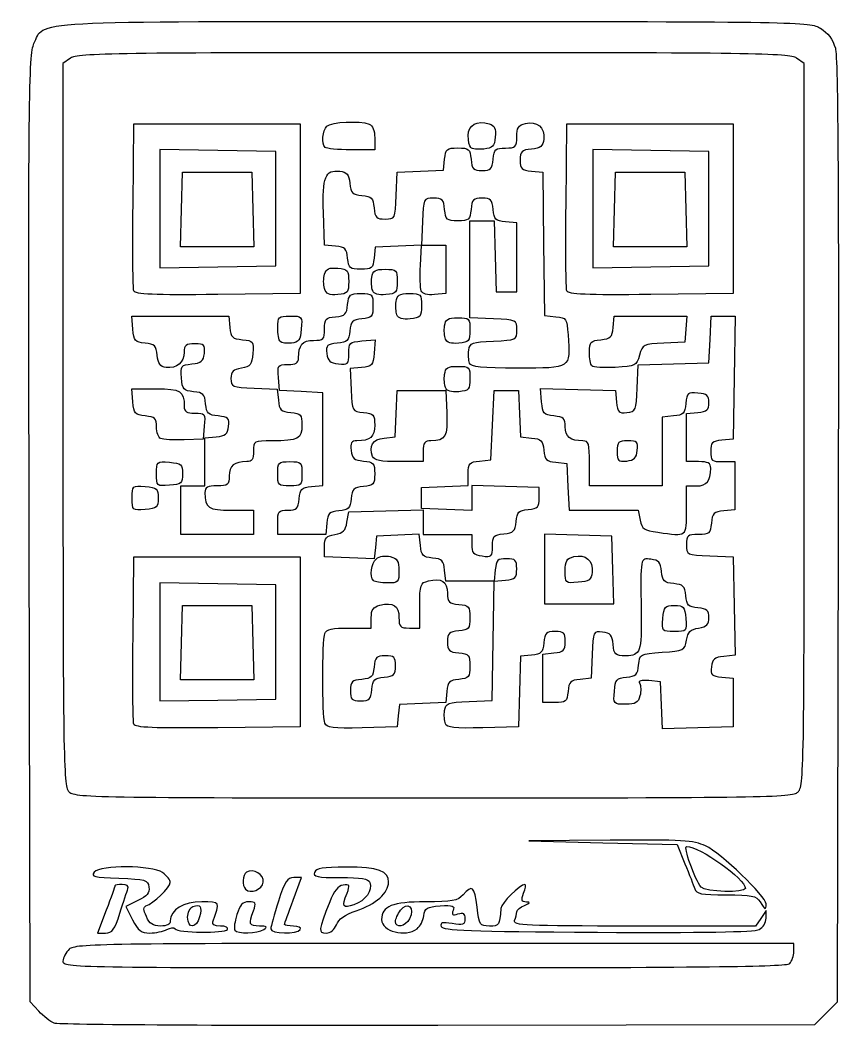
# Model space of a CAD drawing. Extents: x 15 to 1686, y 39 to 1121.
# Drawn here: x 564.5 to 741.8, y 903.2 to 1120.8 of the extents above; entities that cross this region are included whole.
import ezdxf

# ---------------------------------------------------------------- set-up
doc = ezdxf.new("R2010")
doc.units = 0
doc.layers.get('0').update_dxf_attribs({"linetype": 'CONTINUOUS'})

msp = doc.modelspace()

# ---------------------------------------------------------------- linework, layer by layer
at = {"color": 7}
for points in [[(575.416883, 1112.582472), (573.75, 1111.414944), (573.75, 1033.32903)], [(734.25, 1033.19871), (734.25, 1111.414944), (732.583117, 1112.582472)], [(588.923257, 1080.765517), (589.125, 1098.375), (607.125, 1098.375), (625.125, 1098.375), (625.125, 1080), (625.125, 1061.625), (607.294185, 1061.423883)], [(682.673257, 1080.765517), (682.875, 1098.375), (700.875, 1098.375), (718.875, 1098.375), (718.875, 1080), (718.875, 1061.625), (701.044185, 1061.423883)], [(641.25, 1095.294758), (641.25, 1092.75), (636.125002, 1092.75)], [(645.903232, 1082.8125), (646.125, 1087.875), (651.142462, 1088.095741), (656.159917, 1088.316482), (656.392462, 1090.720741)], [(675.1875, 1088.110019), (677.625, 1087.875), (677.827575, 1072.358894), (678.03015, 1056.84279), (680.452575, 1056.608895)], [(632.76828, 1071.893279), (630.375, 1072.125), (630.158355, 1079.138036)], [(666.9375, 1056.153233), (661.875, 1056.375), (661.875, 1066.875), (661.875, 1077.375), (664.5, 1077.375), (667.125, 1077.375), (667.338735, 1069.6875), (667.552478, 1062), (669.776235, 1062), (672, 1062), (672, 1069.452481), (672, 1076.904962), (669.5625, 1077.139981)], [(651.596768, 1077.1875), (651.375, 1072.125), (646.357538, 1071.904259), (641.340083, 1071.683518), (641.107538, 1069.279259)], [(651.146985, 1067.708981), (651.375, 1072.125), (654, 1072.125), (656.625, 1072.125), (656.625, 1066.875), (656.625, 1061.625), (654.18234, 1061.389597)], [(588.892223, 1053.9375), (588.659453, 1056.75), (599.15721, 1056.75), (609.65496, 1056.75), (609.88998, 1054.3125)], [(692.86002, 1054.3125), (693.09504, 1056.75), (700.96779, 1056.75), (708.840547, 1056.75), (708.607777, 1053.9375), (708.375, 1051.125), (703.833593, 1050.905505)], [(698.096175, 1041.161632), (698.317357, 1046.198273), (705.971175, 1046.411632), (713.625, 1046.625), (713.846768, 1051.6875), (714.068535, 1056.75), (716.67657, 1056.75), (719.284613, 1056.75), (719.079803, 1043.4375), (718.875, 1030.125), (716.4375, 1029.88998)], [(638.485642, 1051.360643), (641.346285, 1051.596285), (641.110642, 1048.735643)], [(638.403015, 1045.637408), (635.931022, 1045.399815), (636.153015, 1040.762408)], [(627.5625, 1019.86002), (630, 1020.09504), (630, 1030.13673), (630, 1040.178427), (625.3125, 1040.40171), (620.625, 1040.625), (620.392223, 1043.4375)], [(588.892223, 1038.1875), (588.659453, 1041), (593.874487, 1041)], [(615.142462, 1041.15426), (620.159917, 1040.93352), (620.392462, 1038.52926)], [(643.285403, 1030.357538), (645.68352, 1030.590082), (645.90426, 1035.607538), (646.125, 1040.625), (651.375, 1040.625), (656.625, 1040.625), (656.85138, 1035.818295)], [(663.9375, 1025.38998), (666.375, 1025.625), (666.75, 1033.125), (667.125, 1040.625), (669.75, 1040.625), (672.375, 1040.625), (672.59574, 1035.607538), (672.81648, 1030.590082), (675.22074, 1030.357538)], [(677.390685, 1038.213345), (677.15637, 1041.051698), (685.265685, 1040.838345), (693.375, 1040.625), (693.613365, 1038.14259)], [(705.9375, 1035.13998), (703.5, 1034.90496), (703.5, 1027.45248), (703.5, 1020), (695.625, 1020), (687.75, 1020), (687.75, 1024.875)], [(711.375, 1025.25), (708.75, 1025.25), (708.75, 1030.45248), (708.75, 1035.65496), (711.1875, 1035.88998)], [(604.357778, 1032.9375), (604.125, 1030.125), (600, 1029.979987)], [(599.25, 1014.75), (599.25, 1020), (601.875, 1020), (604.5, 1020), (604.5, 1025.20248), (604.5, 1030.40496), (606.9375, 1030.63998)], [(651.75, 1027.5), (651.75, 1025.25), (646.476465, 1025.25)], [(716.625, 1025.25), (719.25, 1025.25), (719.25, 1020.04752), (719.25, 1014.84504), (716.8125, 1014.61002)], [(680.48172, 1025.10672), (682.875, 1024.875), (683.096768, 1019.8125), (683.318535, 1014.75), (690.803018, 1014.75), (698.2875, 1014.75), (698.719178, 1012.591605)], [(676.875, 1017.375), (676.875, 1019.625), (669.5625, 1019.839658), (662.25, 1020.054315), (662.25, 1017.3693), (662.25, 1014.684285), (656.8125, 1014.904643), (651.375, 1015.125), (651.375, 1017.375), (651.375, 1019.625), (656.4375, 1019.846767), (661.5, 1020.068535), (661.5, 1022.611747)], [(708.75, 1014.75), (708.75, 1020), (710.919758, 1020)], [(610.205242, 1014.75), (615, 1014.75), (615, 1012.125), (615, 1009.5), (607.125, 1009.5), (599.25, 1009.5), (599.25, 1014.75)], [(635.249715, 1012.131278), (635.636993, 1014.375), (643.693492, 1014.587873), (651.75, 1014.800745), (651.75, 1012.150373), (651.75, 1009.5), (657, 1009.5), (662.25, 1009.5), (662.25, 1007.335125)], [(630.88998, 1011.9375), (630.65496, 1009.5), (625.45248, 1009.5), (620.25, 1009.5), (620.25, 1012.125)], [(568.5, 906.353318), (566.625, 908.370675), (566.429565, 1010.742773)], [(741.59661, 1010.07684), (741.375, 908.27868), (738.923198, 905.82684), (736.471395, 903.375), (654.923198, 903.229852)], [(651.137407, 1007.096985), (650.899815, 1009.568977), (646.262407, 1009.346985), (641.625, 1009.125), (641.387603, 1006.655647), (641.150213, 1004.186303), (635.762603, 1004.405647), (630.375, 1004.625), (630.375, 1006.867635)], [(588.923257, 987.015517), (589.125, 1004.625), (607.125, 1004.625), (625.125, 1004.625), (625.125, 986.25), (625.125, 967.875), (607.294185, 967.67388)], [(713.8125, 1004.846767), (718.875, 1004.625), (719.082795, 993.986535), (719.29059, 983.348062), (716.832795, 983.111535)], [(667.36002, 1001.8125), (667.125, 999.375), (661.875, 999.375), (656.625, 999.375), (656.39328, 1001.76828)], [(661.669935, 973.34637), (666.71487, 973.567732), (666.919935, 986.47137), (667.125, 999.375), (669.5625, 999.61002)], [(648.750015, 989.25), (651.000015, 989.25), (651.000015, 994.110713)], [(635.705258, 989.25), (640.500015, 989.25), (640.500015, 991.485713)], [(680.25, 973.125), (677.625, 973.125), (677.625, 978.375), (677.625, 983.625), (680.0625, 983.86002)], [(675.213233, 983.3919), (672.801465, 983.1588), (672.588233, 975.5169), (672.375, 967.875), (664.67409, 967.661115)], [(688.347848, 983.48391), (688.125, 978.375), (685.73172, 978.14328)], [(716.39259, 978.613365), (718.875, 978.375), (718.875, 973.125), (718.875, 967.875), (711.22236, 967.661648), (703.569712, 967.448295), (703.34736, 972.536648), (703.125, 977.625), (700.61031, 977.865773)], [(656.856735, 975.51828), (656.625, 973.125), (651.607538, 972.90426), (646.590083, 972.68352), (646.357538, 970.27926), (646.125, 967.875), (638.527433, 967.662255)], [(692.25, 943.318598), (674.625, 943.170143), (690.671378, 942.772568), (706.717762, 942.375), (708.413572, 938.25)], [(623.591392, 930.357877), (625.432777, 935.25), (623.739015, 935.25)], [(589.970333, 930.269445), (587.339475, 929.014882), (588.809985, 926.132452)], [(583.131443, 928.214295), (581.262893, 923.25), (582.994478, 923.25)], [(726, 926.443268), (726, 928.083758), (724.832475, 926.416882), (723.664942, 924.75), (697.377232, 924.75)], [(732, 919.275), (732, 921), (654.246555, 921)]]:
    msp.add_lwpolyline(points, dxfattribs=at)
for points in [[(619.875, 1080), (619.875, 1092.375), (607.3125, 1092.580634), (594.75, 1092.786269), (594.75, 1080), (594.75, 1067.213731), (607.3125, 1067.419366), (619.875, 1067.625)], [(630.500002, 1093.25)], [(662.035545, 1093.214455)], [(713.625, 1080), (713.625, 1092.375), (701.0625, 1092.580634), (688.5, 1092.786269), (688.5, 1080), (688.5, 1067.213731), (701.0625, 1067.419366), (713.625, 1067.625)], [(599.412127, 1079.8125), (599.625, 1087.875), (607.125, 1087.875), (614.625, 1087.875), (614.837873, 1079.8125), (615.050745, 1071.75), (607.125, 1071.75), (599.199255, 1071.75)], [(693.162127, 1079.8125), (693.375, 1087.875), (700.875, 1087.875), (708.375, 1087.875), (708.587873, 1079.8125), (708.800745, 1071.75), (700.875, 1071.75), (692.949255, 1071.75)], [(589.092443, 1062.1894)], [(630.388568, 1062.707262)], [(640.81053, 1062.272552)], [(651.329325, 1062.223575)], [(682.842443, 1062.1894)], [(646.06053, 1057.02255)], [(656.56053, 1051.77255)], [(620.784435, 1051.21557)], [(661.792147, 1046.570453)], [(688.28172, 1045.968278)], [(656.56053, 1041.27255)], [(594.9375, 1030.229992)], [(698.112315, 1027.6875)], [(640.78803, 1026.331193)], [(594, 1022.625)], [(620.25, 1022.625)], [(588.75, 1017.375)], [(692.839657, 1001.8125), (692.625, 1009.125), (685.3125, 1009.339658), (678, 1009.554315), (678, 1002.027158), (678, 994.5), (685.527157, 994.5), (693.054315, 994.5)], [(682.5, 1001.565435)], [(619.875, 986.25), (619.875, 998.625), (607.3125, 998.830635), (594.75, 999.03627), (594.75, 986.25), (594.75, 973.46373), (607.3125, 973.669365), (619.875, 973.875)], [(641.000002, 999.500002)], [(599.412127, 986.0625), (599.625, 994.125), (607.125, 994.125), (614.625, 994.125), (614.837873, 986.0625), (615.050745, 978), (607.125, 978), (599.199255, 978)], [(703.642223, 991.3125)], [(640.63998, 975.9375)], [(630.464933, 968.661097)], [(656.552273, 968.544067)], [(589.092443, 968.439398)], [(732.878445, 953.741242)], [(617.106225, 934.248083)], [(711.904058, 933.189375)], [(726, 929.527777)], [(586.084515, 927.5625)], [(600.75, 926.64855)], [(632.966445, 925.03674)], [(645.75, 925.731652)], [(596.253788, 924.002055)], [(617.25, 924)], [(625.125, 924)], [(650.428598, 924.1875)], [(731.1, 916.65)], [(571.875, 903.710333)]]:
    msp.add_lwpolyline(points, close=True, dxfattribs=at)
for points in [[(567.468202, 1115.715472), (569.880285, 1120.798567), (564.473213, 1120.500292), (654.150255, 1120.497196)], [(654.150255, 1120.497196), (733.335885, 1120.494496), (735.435165, 1120.457709), (737.771647, 1119.033064)], [(737.771647, 1119.033064), (739.361603, 1118.063609), (740.445975, 1116.612994), (740.993258, 1114.723367)], [(566.429565, 1010.742773), (566.25066, 1104.459015), (566.338477, 1113.334755), (567.468202, 1115.715472)], [(740.993258, 1114.723367), (741.58011, 1112.697128), (741.754253, 1082.49286), (741.59661, 1010.07684)], [(654, 1113.75), (585.59865, 1113.75), (576.899228, 1113.620751), (575.416883, 1112.582472)], [(732.583117, 1112.582472), (731.100772, 1113.620751), (722.40135, 1113.75), (654, 1113.75)], [(661.5, 1095.824459), (661.5, 1098.125679), (663.415343, 1099.195338), (666.042735, 1098.361435)], [(630.500002, 1093.25), (629.68509, 1094.06491), (629.929868, 1096.879869), (630.9, 1097.85)], [(630.9, 1097.85), (631.837207, 1098.787208), (638.000783, 1099.086357), (640.063658, 1098.294758)], [(640.063658, 1098.294758), (640.822905, 1098.003409), (641.25, 1096.923377), (641.25, 1095.294758)], [(666.042735, 1098.361435), (667.246342, 1097.979427), (667.53486, 1097.350054), (667.355235, 1095.498394)], [(672, 1095.540962), (672, 1097.51131), (672.356797, 1098.060974), (673.884742, 1098.444461)], [(673.884742, 1098.444461), (676.347645, 1099.06261), (678.137827, 1097.536692), (677.85042, 1095.064197)], [(662.035545, 1093.214458), (661.740998, 1093.509004), (661.5, 1094.683507), (661.5, 1095.824459)], [(667.355235, 1095.498394), (667.158015, 1093.465335), (666.798495, 1093.093016), (664.848045, 1092.901955)], [(669.5625, 1093.117751), (671.812545, 1093.111075), (672, 1093.297416), (672, 1095.540962)], [(677.85042, 1095.064197), (677.666505, 1093.482081), (677.176162, 1093.081724), (675.1875, 1092.889981)], [(636.125002, 1092.75), (633.306247, 1092.75), (630.774997, 1092.975), (630.500002, 1093.25)], [(656.392462, 1090.720741), (656.605575, 1092.924172), (656.844263, 1093.125), (659.25, 1093.125)], [(659.25, 1093.125), (661.663327, 1093.125), (661.893952, 1092.928449), (662.11002, 1090.6875)], [(664.848045, 1092.901955), (663.595717, 1092.77928), (662.330092, 1092.919903), (662.035545, 1093.214455)], [(666.88998, 1090.6875), (667.102447, 1092.891078), (667.358925, 1093.124304), (669.5625, 1093.117751)], [(675.1875, 1092.889981), (673.057583, 1092.684619), (672.75, 1092.38303), (672.75, 1090.5)], [(662.11002, 1090.6875), (662.315378, 1088.557585), (662.616967, 1088.25), (664.5, 1088.25)], [(664.5, 1088.25), (666.383033, 1088.25), (666.684622, 1088.557585), (666.88998, 1090.6875)], [(672.75, 1090.5), (672.75, 1088.61697), (673.057583, 1088.315381), (675.1875, 1088.110019)], [(630.158355, 1079.138036), (629.918783, 1086.893227), (630.537937, 1088.466337), (633.6858, 1088.100418)], [(633.6858, 1088.100418), (635.259367, 1087.917502), (635.668688, 1087.423754), (635.85672, 1085.481721)], [(635.85672, 1085.481721), (636.058477, 1083.397882), (636.397882, 1083.058481), (638.48172, 1082.856721)], [(638.48172, 1082.856721), (640.575848, 1082.653964), (640.904378, 1082.320322), (641.11002, 1080.1875)], [(643.513252, 1077.75), (645.668152, 1077.75), (645.68283, 1077.78108), (645.903232, 1082.8125)], [(653.986748, 1082.25), (651.831848, 1082.25), (651.81717, 1082.21892), (651.596768, 1077.1875)], [(656.38998, 1079.8125), (656.184255, 1081.946205), (655.884728, 1082.25), (653.986748, 1082.25)], [(664.5, 1082.25), (662.616967, 1082.25), (662.315378, 1081.942415), (662.11002, 1079.8125)], [(666.88998, 1079.8125), (666.684622, 1081.942415), (666.383033, 1082.25), (664.5, 1082.25)], [(589.092443, 1062.1894), (588.888428, 1062.721049), (588.812295, 1071.080301), (588.923257, 1080.765517)], [(641.11002, 1080.1875), (641.315745, 1078.053795), (641.615272, 1077.75), (643.513252, 1077.75)], [(659.25, 1077.375), (656.836673, 1077.375), (656.606048, 1077.571551), (656.38998, 1079.8125)], [(662.11002, 1079.8125), (661.893952, 1077.571551), (661.663327, 1077.375), (659.25, 1077.375)], [(669.5625, 1077.139981), (667.41921, 1077.346634), (667.096635, 1077.669206), (666.88998, 1079.8125)], [(682.842443, 1062.1894), (682.638428, 1062.721049), (682.562295, 1071.080301), (682.673257, 1080.765517)], [(635.39328, 1069.268279), (635.191523, 1071.352118), (634.852118, 1071.691519), (632.76828, 1071.893279)], [(638.25, 1066.875), (635.84682, 1066.875), (635.605417, 1067.077241), (635.39328, 1069.268279)], [(641.107538, 1069.279259), (640.894425, 1067.075828), (640.655737, 1066.875), (638.25, 1066.875)], [(630.388568, 1065.792738), (630.770572, 1066.99634), (631.399942, 1067.284863), (633.251602, 1067.105238)], [(633.251602, 1067.105238), (635.420205, 1066.894867), (635.625, 1066.648491), (635.625, 1064.25)], [(640.62819, 1065.132955), (640.83276, 1066.576852), (641.324265, 1066.875), (643.5, 1066.875)], [(643.5, 1066.875), (645.999998, 1066.875), (646.125, 1066.75), (646.125, 1064.25)], [(651.329325, 1062.223577), (651.103628, 1062.811738), (651.021578, 1065.280169), (651.146985, 1067.708981)], [(630.388568, 1062.707262), (630.119258, 1063.555768), (630.119258, 1064.944232), (630.388568, 1065.792738)], [(640.81053, 1062.272552), (640.574498, 1062.88765), (640.49244, 1064.174831), (640.62819, 1065.132955)], [(607.294185, 1061.423883), (593.288475, 1061.26591), (589.383803, 1061.430108), (589.092443, 1062.1894)], [(633.251602, 1061.394762), (631.399942, 1061.215137), (630.770572, 1061.50366), (630.388568, 1062.707262)], [(635.625, 1064.25), (635.625, 1061.851509), (635.420205, 1061.605133), (633.251602, 1061.394762)], [(643.68234, 1061.389597), (642.044295, 1061.231734), (641.098327, 1061.52258), (640.81053, 1062.272552)], [(646.125, 1064.25), (646.125, 1061.835511), (645.929115, 1061.606122), (643.68234, 1061.389597)], [(654.18234, 1061.389597), (652.587877, 1061.235935), (651.597195, 1061.525527), (651.329325, 1062.223575)], [(701.044185, 1061.423883), (687.038475, 1061.26591), (683.133803, 1061.430108), (682.842443, 1062.1894)], [(635.39328, 1059.231721), (635.605417, 1061.422759), (635.84682, 1061.625), (638.25, 1061.625)], [(638.25, 1061.625), (640.749998, 1061.625), (640.875, 1061.5), (640.875, 1059)], [(645.87819, 1059.882955), (646.08276, 1061.326852), (646.574265, 1061.625), (648.75, 1061.625)], [(648.75, 1061.625), (651.249998, 1061.625), (651.375, 1061.5), (651.375, 1059)], [(632.76828, 1056.60672), (634.852118, 1056.808477), (635.191523, 1057.147882), (635.39328, 1059.231721)], [(640.875, 1059), (640.875, 1056.59682), (640.672763, 1056.355417), (638.48172, 1056.14328)], [(646.06053, 1057.02255), (645.824498, 1057.637647), (645.74244, 1058.924827), (645.87819, 1059.882955)], [(651.375, 1059), (651.375, 1056.58551), (651.179115, 1056.356123), (648.93234, 1056.139598)], [(620.25, 1054.250002), (620.25, 1056.615217), (620.393963, 1056.75), (622.920277, 1056.75)], [(622.920277, 1056.75), (625.547303, 1056.75), (625.586775, 1056.704475), (625.357777, 1053.9375)], [(630.382253, 1053.9375), (630.375503, 1056.13167), (630.613913, 1056.39813), (632.76828, 1056.60672)], [(638.48172, 1056.14328), (636.397882, 1055.941523), (636.058477, 1055.602118), (635.85672, 1053.51828)], [(648.93234, 1056.139598), (647.294295, 1055.981738), (646.348327, 1056.27258), (646.06053, 1057.02255)], [(656.37819, 1054.632953), (656.58276, 1056.076853), (657.074265, 1056.375), (659.25, 1056.375)], [(659.25, 1056.375), (661.749998, 1056.375), (661.875, 1056.249998), (661.875, 1053.75)], [(672, 1053.75), (672, 1055.921265), (671.9763, 1055.9325), (666.9375, 1056.153233)], [(680.452575, 1056.608895), (682.786417, 1056.38355), (682.883565, 1056.239685), (683.109217, 1052.674702)], [(591.51828, 1050.89328), (589.34343, 1051.10385), (589.103752, 1051.381695), (588.892223, 1053.9375)], [(609.88998, 1054.3125), (610.097565, 1052.15955), (610.414485, 1051.847197), (612.604755, 1051.63683)], [(620.784435, 1051.21557), (620.490495, 1051.509503), (620.25, 1052.874998), (620.25, 1054.250002)], [(625.357777, 1053.9375), (625.160932, 1051.559145), (624.83124, 1051.09074), (623.221935, 1050.903067)], [(628.024995, 1051.5), (630.19413, 1051.5), (630.388897, 1051.701405), (630.382253, 1053.9375)], [(635.85672, 1053.51828), (635.65299, 1051.41408), (635.325157, 1051.096207), (633.14259, 1050.886635)], [(656.56053, 1051.77255), (656.324498, 1052.387647), (656.24244, 1053.674827), (656.37819, 1054.632953)], [(661.875, 1053.75), (661.875, 1051.33551), (661.679115, 1051.106123), (659.43234, 1050.889598)], [(666.9375, 1051.346767), (671.976323, 1051.5675), (672, 1051.578735), (672, 1053.75)], [(690.1875, 1051.63998), (692.33079, 1051.846635), (692.653365, 1052.16921), (692.86002, 1054.3125)], [(612.604755, 1051.63683), (614.96763, 1051.409887), (615.07368, 1051.268648), (614.854755, 1048.640197)], [(624.75, 1047.688658), (624.75, 1050.49407), (625.614367, 1051.5), (628.024995, 1051.5)], [(635.634293, 1048.65327), (635.625518, 1050.977625), (635.795565, 1051.139048), (638.485642, 1051.360643)], [(659.43234, 1050.889598), (657.794295, 1050.731738), (656.848327, 1051.02258), (656.56053, 1051.77255)], [(661.62819, 1049.382953), (661.854863, 1050.98286), (662.288063, 1051.143098), (666.9375, 1051.346767)], [(683.109217, 1052.674702), (683.57727, 1045.280287), (683.90715, 1045.5), (672.33717, 1045.5)], [(687.75, 1048.952483), (687.75, 1051.171177), (687.982358, 1051.427363), (690.1875, 1051.63998)], [(594.14328, 1048.26828), (593.941523, 1050.352118), (593.602117, 1050.691523), (591.51828, 1050.89328)], [(602.299815, 1050.75), (600.378263, 1050.75), (600, 1050.456713), (600, 1048.96683)], [(604.362315, 1048.6875), (604.575547, 1050.54069), (604.366065, 1050.75), (602.299815, 1050.75)], [(623.221935, 1050.903067), (622.175242, 1050.781005), (621.078368, 1050.921668), (620.784435, 1051.21557)], [(633.14259, 1050.886635), (630.93894, 1050.67503), (630.68628, 1050.422378), (630.89259, 1048.636635)], [(661.792148, 1046.570453), (661.566225, 1047.159202), (661.49244, 1048.424827), (661.62819, 1049.382953)], [(703.833593, 1050.905505), (699.4389, 1050.693098), (699.269295, 1050.608295), (698.583593, 1048.280505)], [(596.10378, 1045.62993), (594.772897, 1045.818593), (594.321667, 1046.425837), (594.14328, 1048.26828)], [(600, 1048.96683), (600, 1046.724758), (598.349888, 1045.311518), (596.10378, 1045.62993)], [(601.645245, 1046.38683), (603.721567, 1046.586255), (604.16361, 1046.96055), (604.362315, 1048.6875)], [(614.854755, 1048.640197), (614.654018, 1046.230125), (614.340832, 1045.833022), (612.375, 1045.496003)], [(622.454723, 1046.25), (624.21738, 1046.25), (624.75, 1046.58384), (624.75, 1047.688658)], [(630.89259, 1048.636635), (631.08027, 1047.012142), (631.559805, 1046.582325), (633.384293, 1046.40327)], [(633.384293, 1046.40327), (635.486063, 1046.197005), (635.642947, 1046.35392), (635.634293, 1048.65327)], [(641.110642, 1048.735643), (640.89396, 1046.105153), (640.676115, 1045.855883), (638.403015, 1045.637408)], [(688.28172, 1045.968278), (687.989272, 1046.260725), (687.75, 1047.603615), (687.75, 1048.952483)], [(698.583593, 1048.280505), (697.898145, 1045.953563), (697.727017, 1045.867837), (693.34422, 1045.655782)], [(599.395245, 1043.38683), (599.176275, 1046.01909), (599.28183, 1046.159835), (601.645245, 1046.38683)], [(612.375, 1045.496003), (610.580633, 1045.188382), (610.125, 1044.732068), (610.125, 1043.242635)], [(620.392223, 1043.4375), (620.16975, 1046.125538), (620.261025, 1046.25), (622.454723, 1046.25)], [(656.37819, 1044.132953), (656.58276, 1045.576853), (657.074265, 1045.875), (659.25, 1045.875)], [(659.25, 1045.875), (661.749998, 1045.875), (661.875, 1045.749998), (661.875, 1043.25)], [(672.33717, 1045.5), (664.250325, 1045.5), (662.119935, 1045.716263), (661.792147, 1046.570453)], [(693.34422, 1045.655782), (690.852292, 1045.535212), (688.574168, 1045.675808), (688.28172, 1045.968278)], [(602.01828, 1040.39328), (599.852318, 1040.602987), (599.603175, 1040.887328), (599.395245, 1043.38683)], [(610.125, 1043.242635), (610.125, 1041.460568), (610.354875, 1041.36489), (615.142462, 1041.15426)], [(656.56053, 1041.27255), (656.324498, 1041.887647), (656.24244, 1043.174827), (656.37819, 1044.132953)], [(661.875, 1043.25), (661.875, 1040.83551), (661.679115, 1040.606123), (659.43234, 1040.389598)], [(593.874487, 1041), (599.321888, 1041), (600, 1040.578072), (600, 1037.188658)], [(604.64328, 1037.76828), (604.441523, 1039.852118), (604.102118, 1040.191523), (602.01828, 1040.39328)], [(636.153015, 1040.762408), (636.374692, 1036.131368), (636.378345, 1036.124677), (638.8125, 1035.88998)], [(659.43234, 1040.389598), (657.794295, 1040.231738), (656.848327, 1040.52258), (656.56053, 1041.27255)], [(695.863365, 1035.89259), (697.797015, 1036.115992), (697.883573, 1036.320248), (698.096175, 1041.161632)], [(591.5625, 1035.13998), (589.337175, 1035.35454), (589.104735, 1035.619815), (588.892223, 1038.1875)], [(620.392462, 1038.52926), (620.596185, 1036.422922), (620.92704, 1036.095877), (623.0625, 1035.88998)], [(680.0625, 1035.13998), (677.832683, 1035.354975), (677.605035, 1035.616837), (677.390685, 1038.213345)], [(711.238282, 1040.106233), (709.029308, 1040.320245), (708.833813, 1040.152658), (708.613282, 1037.856233)], [(713.625, 1038), (713.625, 1039.558763), (713.222452, 1039.914), (711.238282, 1040.106233)], [(600, 1037.188658), (600, 1036.08384), (600.53262, 1035.75), (602.295278, 1035.75)], [(607.35741, 1035.136635), (605.174843, 1035.346207), (604.84701, 1035.66408), (604.64328, 1037.76828)], [(693.613365, 1038.14259), (693.82497, 1035.93894), (694.077622, 1035.68628), (695.863365, 1035.89259)], [(708.613282, 1037.856233), (708.402788, 1035.66432), (708.09078, 1035.347595), (705.9375, 1035.13998)], [(711.1875, 1035.88998), (713.22483, 1036.086413), (713.625, 1036.432822), (713.625, 1038)], [(594, 1032.764977), (594, 1034.631112), (593.688075, 1034.935035), (591.5625, 1035.13998)], [(602.295278, 1035.75), (604.488975, 1035.75), (604.58025, 1035.625538), (604.357778, 1032.9375)], [(609.60741, 1032.886635), (609.81372, 1034.672378), (609.56106, 1034.92503), (607.35741, 1035.136635)], [(623.0625, 1035.88998), (625.277407, 1035.676425), (625.5, 1035.426915), (625.5, 1033.157723)], [(638.8125, 1035.88998), (641.027407, 1035.676425), (641.25, 1035.426915), (641.25, 1033.157723)], [(656.85138, 1035.818295), (657.092408, 1030.700715), (656.57505, 1029.782835), (653.4375, 1029.761483)], [(682.5, 1032.782723), (682.5, 1034.628833), (682.182855, 1034.935538), (680.0625, 1035.13998)], [(573.75, 1033.32903), (573.75, 961.721752), (573.852982, 955.129312), (574.991242, 953.871555)], [(594.9375, 1030.229992), (594.421875, 1030.447245), (594, 1031.587995), (594, 1032.764977)], [(606.9375, 1030.63998), (608.9517, 1030.834185), (609.415358, 1031.224342), (609.60741, 1032.886635)], [(625.5, 1033.157723), (625.5, 1030.194322), (624.660787, 1029.75), (619.063658, 1029.75)], [(641.25, 1033.157723), (641.25, 1030.594995), (640.292565, 1029.75), (637.388843, 1029.75)], [(686.311342, 1029.75), (683.601285, 1029.75), (682.5, 1030.6263), (682.5, 1032.782723)], [(732.878445, 953.741242), (734.19048, 954.92862), (734.25, 958.376595), (734.25, 1033.19871)], [(600, 1029.979987), (597.73125, 1029.900232), (595.453125, 1030.012763), (594.9375, 1030.229992)], [(619.063658, 1029.75), (615.04848, 1029.75), (615, 1029.72315), (615, 1027.5)], [(637.388843, 1029.75), (636.207517, 1029.75), (635.949337, 1029.324398), (636.137685, 1027.6875)], [(640.78803, 1026.331193), (639.912773, 1028.61207), (640.848855, 1030.121273), (643.285403, 1030.357538)], [(653.4375, 1029.761483), (652.065052, 1029.752107), (651.75, 1029.329933), (651.75, 1027.5)], [(675.22074, 1030.357538), (677.316742, 1030.154812), (677.654707, 1029.818152), (677.85672, 1027.73172)], [(687.75, 1024.875), (687.75, 1029.180713), (687.582, 1029.75), (686.311342, 1029.75)], [(696.049815, 1029.75), (693.983393, 1029.75), (693.75, 1029.516607), (693.75, 1027.450185)], [(698.112315, 1027.6875), (698.325547, 1029.54069), (698.116065, 1029.75), (696.049815, 1029.75)], [(716.4375, 1029.88998), (714.29421, 1029.683333), (714, 1029.389122), (714, 1027.45248)], [(615, 1027.5), (615, 1025.781975), (614.659852, 1025.25), (613.561342, 1025.25)], [(636.137685, 1027.6875), (636.33543, 1025.968912), (636.78144, 1025.585812), (638.8125, 1025.38998)], [(677.85672, 1027.73172), (678.058477, 1025.647882), (678.397882, 1025.308477), (680.48172, 1025.10672)], [(693.75, 1027.450185), (693.75, 1025.383763), (693.95931, 1025.174452), (695.8125, 1025.387685)], [(695.8125, 1025.387685), (697.432478, 1025.574083), (697.925917, 1026.067522), (698.112315, 1027.6875)], [(714, 1027.45248), (714, 1025.435362), (714.22092, 1025.25), (716.625, 1025.25)], [(594, 1022.625), (594, 1025.304345), (594.0375, 1025.337442), (596.8125, 1025.107777)], [(613.561342, 1025.25), (610.831492, 1025.25), (609.75, 1024.375965), (609.75, 1022.169758)], [(620.25, 1022.625), (620.25, 1025.124998), (620.375002, 1025.25), (622.875, 1025.25)], [(622.875, 1025.25), (625.374998, 1025.25), (625.5, 1025.124998), (625.5, 1022.625)], [(638.8125, 1025.38998), (641.03433, 1025.175757), (641.25, 1024.931108), (641.25, 1022.625)], [(646.476465, 1025.25), (642.575708, 1025.25), (641.094922, 1025.531452), (640.78803, 1026.331193)], [(661.5, 1022.611747), (661.5, 1024.93281), (661.712925, 1025.175495), (663.9375, 1025.38998)], [(714, 1023.811343), (714, 1024.95552), (713.462693, 1025.25), (711.375, 1025.25)], [(596.8125, 1025.107777), (599.385773, 1024.8948), (599.625, 1024.683615), (599.625, 1022.625)], [(710.919758, 1020), (713.125965, 1020), (714, 1021.081492), (714, 1023.811343)], [(596.8125, 1020.142223), (594.037492, 1019.912558), (594, 1019.945655), (594, 1022.625)], [(599.625, 1022.625), (599.625, 1020.566385), (599.385773, 1020.3552), (596.8125, 1020.142223)], [(609.75, 1022.169758), (609.75, 1020.190035), (609.520095, 1020), (607.125, 1020)], [(622.875, 1020), (620.375002, 1020), (620.25, 1020.125003), (620.25, 1022.625)], [(625.5, 1022.625), (625.5, 1020.125003), (625.374998, 1020), (622.875, 1020)], [(641.25, 1022.625), (641.25, 1020.318892), (641.03433, 1020.074242), (638.8125, 1019.86002)], [(588.75, 1017.375), (588.75, 1020.054345), (588.7875, 1020.087442), (591.5625, 1019.857777)], [(591.5625, 1019.857777), (594.135773, 1019.6448), (594.375, 1019.433615), (594.375, 1017.375)], [(607.125, 1020), (605.037307, 1020), (604.5, 1019.70552), (604.5, 1018.561343)], [(624.88998, 1017.1875), (625.096635, 1019.33079), (625.41921, 1019.653365), (627.5625, 1019.86002)], [(638.8125, 1019.86002), (636.67968, 1019.654378), (636.346035, 1019.325848), (636.14328, 1017.23172)], [(591.5625, 1014.892223), (588.787492, 1014.662558), (588.75, 1014.695655), (588.75, 1017.375)], [(594.375, 1017.375), (594.375, 1015.316385), (594.135773, 1015.1052), (591.5625, 1014.892223)], [(604.5, 1018.561343), (604.5, 1015.22367), (605.20905, 1014.75), (610.205242, 1014.75)], [(622.45248, 1014.75), (624.389122, 1014.75), (624.683333, 1015.04421), (624.88998, 1017.1875)], [(636.14328, 1017.23172), (635.941523, 1015.147883), (635.602117, 1014.808477), (633.51828, 1014.60672)], [(674.48172, 1014.89328), (676.58943, 1015.097348), (676.875, 1015.393478), (676.875, 1017.375)], [(620.25, 1012.125), (620.25, 1014.52908), (620.435362, 1014.75), (622.45248, 1014.75)], [(633.51828, 1014.60672), (631.424152, 1014.403965), (631.095622, 1014.07032), (630.88998, 1011.9375)], [(671.85672, 1012.26828), (672.058477, 1014.352117), (672.397882, 1014.691523), (674.48172, 1014.89328)], [(702.555105, 1009.966605), (709.006402, 1009.082355), (708.75, 1008.884378), (708.75, 1014.75)], [(716.8125, 1014.61002), (714.66921, 1014.403365), (714.346635, 1014.08079), (714.13998, 1011.9375)], [(632.618722, 1009.498912), (634.401292, 1009.80768), (634.942042, 1010.348708), (635.249715, 1012.131278)], [(669.1875, 1009.63998), (671.32032, 1009.845622), (671.653965, 1010.174152), (671.85672, 1012.26828)], [(698.719178, 1012.591605), (699.099615, 1010.68944), (699.554993, 1010.377815), (702.555105, 1009.966605)], [(714.13998, 1011.9375), (713.92482, 1009.705935), (713.687198, 1009.5), (711.32748, 1009.5)], [(630.375, 1006.867635), (630.375, 1008.77145), (630.713985, 1009.168987), (632.618722, 1009.498912)], [(666.75, 1006.957373), (666.75, 1009.170547), (666.983452, 1009.427468), (669.1875, 1009.63998)], [(711.32748, 1009.5), (708.972473, 1009.5), (708.75, 1009.30875), (708.75, 1007.284267)], [(653.76828, 1004.39328), (651.666383, 1004.596785), (651.346072, 1004.925967), (651.137407, 1007.096985)], [(662.25, 1007.335125), (662.25, 1005.503092), (662.59593, 1005.119475), (664.5, 1004.840017)], [(664.5, 1004.840017), (666.607822, 1004.530657), (666.75, 1004.66445), (666.75, 1006.957373)], [(708.75, 1007.284267), (708.75, 1005.070695), (708.75525, 1005.068318), (713.8125, 1004.846767)], [(641.000002, 999.500002), (640.099867, 1000.400138), (640.475617, 1003.296098), (641.615257, 1004.241915)], [(641.615257, 1004.241915), (642.254917, 1004.77278), (643.534275, 1004.96577), (644.615257, 1004.694465)], [(644.615257, 1004.694465), (646.17669, 1004.302568), (646.5, 1003.773577), (646.5, 1001.610712)], [(656.39328, 1001.76828), (656.191523, 1003.852117), (655.852118, 1004.191523), (653.76828, 1004.39328)], [(669.79752, 1004.25), (667.860878, 1004.25), (667.566667, 1003.95579), (667.36002, 1001.8125)], [(672, 1002.04752), (672, 1003.984163), (671.734162, 1004.25), (669.79752, 1004.25)], [(682.5, 1001.565435), (682.5, 1003.776652), (682.815615, 1004.30064), (684.384742, 1004.694465)], [(684.384742, 1004.694465), (686.847645, 1005.312608), (688.637827, 1003.786695), (688.35042, 1001.3142)], [(701.062522, 1004.112315), (698.721915, 1004.381633), (698.793795, 1004.770373), (698.95779, 992.729317)], [(703.356742, 1001.48172), (703.164682, 1003.465417), (702.77205, 1003.915612), (701.062522, 1004.112315)], [(646.5, 1001.610712), (646.5, 999.151905), (646.354537, 999), (644.000002, 999)], [(669.5625, 999.61002), (671.70579, 999.816667), (672, 1000.110878), (672, 1002.04752)], [(685.3125, 999.142223), (682.548142, 998.913435), (682.5, 998.954917), (682.5, 1001.565435)], [(688.35042, 1001.3142), (688.15857, 999.663802), (687.70614, 999.340335), (685.3125, 999.142223)], [(705.981742, 998.85672), (703.897905, 999.058477), (703.5585, 999.397882), (703.356742, 1001.48172)], [(644.000002, 999), (642.624997, 999), (641.274997, 999.225), (641.000002, 999.500002)], [(651.000015, 994.110713), (651.000015, 998.668815), (651.11664, 999.00069), (652.873335, 999.441593)], [(652.873335, 999.441593), (655.69716, 1000.150328), (657.000015, 999.322988), (657.000015, 996.821055)], [(708.606742, 996.23172), (708.404985, 998.315557), (708.06558, 998.654963), (705.981742, 998.85672)], [(642.373335, 994.191593), (645.216023, 994.905068), (646.500015, 994.074915), (646.500015, 991.523535)], [(657.000015, 996.821055), (657.000015, 994.857863), (657.287805, 994.56729), (659.437515, 994.36002)], [(711.231742, 993.60672), (709.147905, 993.808477), (708.8085, 994.147882), (708.606742, 996.23172)], [(640.500015, 991.485713), (640.500015, 993.24444), (640.899683, 993.82173), (642.373335, 994.191593)], [(659.437515, 994.36002), (661.678463, 994.143953), (661.875015, 993.913328), (661.875015, 991.5)], [(698.95779, 992.729317), (699.07584, 984.061913), (698.79012, 983.25), (695.622, 983.25)], [(703.642223, 991.3125), (703.8552, 993.885773), (704.066385, 994.125), (706.125, 994.125)], [(706.125, 994.125), (708.183615, 994.125), (708.3948, 993.885773), (708.607777, 991.3125)], [(713.625022, 991.507365), (713.625022, 993.05895), (713.220022, 993.41421), (711.231742, 993.60672)], [(646.500015, 991.523535), (646.500015, 989.497388), (646.744838, 989.25), (648.750015, 989.25)], [(661.875015, 991.5), (661.875015, 989.086673), (661.678463, 988.856048), (659.437515, 988.63998)], [(706.125, 988.5), (703.445655, 988.5), (703.412558, 988.5375), (703.642223, 991.3125)], [(708.607777, 991.3125), (708.837443, 988.537492), (708.804345, 988.5), (706.125, 988.5)], [(711.3813, 989.251088), (713.168197, 989.560605), (713.625022, 990.019987), (713.625022, 991.507365)], [(630.455258, 988.063657), (630.80469, 988.974263), (632.024932, 989.25), (635.705258, 989.25)], [(659.437515, 988.63998), (657.307598, 988.434623), (657.000015, 988.133033), (657.000015, 986.25)], [(680.29752, 988.5), (678.360878, 988.5), (678.066667, 988.20579), (677.86002, 986.0625)], [(682.5, 986.29752), (682.5, 988.234163), (682.234162, 988.5), (680.29752, 988.5)], [(690.597848, 988.35891), (688.58877, 988.590727), (688.568685, 988.547213), (688.347848, 983.48391)], [(692.860042, 985.6875), (692.665327, 987.706942), (692.277338, 988.165117), (690.597848, 988.35891)], [(708.752445, 986.618722), (709.058542, 988.40199), (709.598032, 988.9422), (711.3813, 989.251088)], [(589.092443, 968.439398), (588.888428, 968.97105), (588.812295, 977.330303), (588.923257, 987.015517)], [(630.464933, 968.661097), (629.865397, 970.22346), (629.857268, 986.50536), (630.455258, 988.063657)], [(657.000015, 986.25), (657.000015, 984.366968), (657.307598, 984.065378), (659.437515, 983.86002)], [(677.86002, 986.0625), (677.65395, 983.925255), (677.327918, 983.59629), (675.213233, 983.3919)], [(680.0625, 983.86002), (682.20579, 984.066667), (682.5, 984.360878), (682.5, 986.29752)], [(703.496167, 984), (708.212625, 984.36309), (708.379537, 984.44625), (708.752445, 986.618722)], [(659.437515, 983.86002), (661.678463, 983.643953), (661.875015, 983.413328), (661.875015, 981)], [(695.622, 983.25), (693.319305, 983.25), (693.074205, 983.466307), (692.860042, 985.6875)], [(698.393303, 981.23172), (698.623447, 983.608755), (698.658082, 983.627543), (703.496167, 984)], [(643.54752, 983.25), (641.610878, 983.25), (641.316667, 982.95579), (641.11002, 980.8125)], [(645.75, 981.04752), (645.75, 982.984163), (645.484162, 983.25), (643.54752, 983.25)], [(716.832795, 983.111535), (714.796988, 982.915612), (714.3351, 982.529617), (714.14259, 980.863365)], [(641.11002, 980.8125), (640.903365, 978.66921), (640.58079, 978.346635), (638.4375, 978.13998)], [(643.3125, 978.61002), (645.45579, 978.816667), (645.75, 979.110878), (645.75, 981.04752)], [(661.875015, 981), (661.875015, 978.59682), (661.672778, 978.355418), (659.481735, 978.14328)], [(695.768303, 978.60672), (697.85214, 978.808477), (698.191545, 979.147883), (698.393303, 981.23172)], [(714.14259, 980.863365), (713.93628, 979.077622), (714.18894, 978.82497), (716.39259, 978.613365)], [(638.4375, 978.13998), (636.29421, 977.933333), (636, 977.639122), (636, 975.70248)], [(640.63998, 975.9375), (640.846635, 978.08079), (641.16921, 978.403365), (643.3125, 978.61002)], [(659.481735, 978.14328), (657.397897, 977.941523), (657.058493, 977.602118), (656.856735, 975.51828)], [(685.73172, 978.14328), (683.647882, 977.941523), (683.308477, 977.602117), (683.10672, 975.51828)], [(693.142245, 975.5625), (693.353775, 978.118305), (693.593453, 978.39615), (695.768303, 978.60672)], [(700.61031, 977.865773), (698.889, 978.030585), (698.26056, 977.839673), (698.618415, 977.26065)], [(698.618415, 977.26065), (698.905957, 976.795403), (698.934262, 975.590182), (698.68134, 974.58237)], [(636, 975.70248), (636, 973.765837), (636.265838, 973.5), (638.20248, 973.5)], [(638.20248, 973.5), (640.139122, 973.5), (640.433333, 973.79421), (640.63998, 975.9375)], [(683.10672, 975.51828), (682.894583, 973.327238), (682.65318, 973.125), (680.25, 973.125)], [(695.565457, 972.75), (692.95494, 972.75), (692.913458, 972.79815), (693.142245, 975.5625)], [(656.37819, 971.382952), (656.604758, 972.982133), (657.038753, 973.143157), (661.669935, 973.34637)], [(698.68134, 974.58237), (698.301945, 973.070737), (697.756545, 972.75), (695.565457, 972.75)], [(656.552273, 968.544067), (656.320785, 969.14733), (656.24244, 970.424827), (656.37819, 971.382952)], [(638.527433, 967.662255), (632.097038, 967.482195), (630.858435, 967.63563), (630.464933, 968.661097)], [(664.67409, 967.661115), (658.46778, 967.488742), (656.891483, 967.660365), (656.552273, 968.544067)], [(607.294185, 967.67388), (593.288475, 967.515908), (589.383803, 967.67988), (589.092443, 968.439398)], [(574.991242, 953.871555), (576.178508, 952.55964), (579.60852, 952.5), (653.869687, 952.5)], [(653.869687, 952.5), (725.059432, 952.5), (731.620792, 952.60308), (732.878445, 953.741242)], [(712.875, 942.092768), (710.203733, 943.316468), (707.94369, 943.450793), (692.25, 943.318598)], [(711.904058, 933.189375), (710.526592, 934.849117), (707.995132, 942), (708.785032, 942)], [(708.785032, 942), (711.61512, 942), (721.5, 934.928955), (721.5, 932.90448)], [(726, 929.527777), (726, 931.170608), (716.165692, 940.585305), (712.875, 942.092768)], [(708.413572, 938.25), (709.346272, 935.98125), (710.299185, 933.534375), (710.53116, 932.8125)], [(580.526055, 936.406425), (579.745267, 935.465625), (580.49223, 935.282235), (585.871725, 935.093925)], [(595.333117, 936.332475), (593.052705, 937.929735), (581.836785, 937.98573), (580.526055, 936.406425)], [(597, 934.149142), (597, 934.707832), (596.249902, 935.690332), (595.333117, 936.332475)], [(613.506713, 936.379148), (612.637388, 935.841878), (612.493785, 933.50622), (613.281637, 932.71836)], [(617.106225, 934.248083), (617.3463, 935.933355), (615.016875, 937.312477), (613.506713, 936.379148)], [(628.228777, 936.375), (627.867218, 935.432775), (628.771875, 935.25), (633.797078, 935.25)], [(635.004547, 937.5), (630.057248, 937.5), (628.565438, 937.252313), (628.228777, 936.375)], [(644.25, 934.229348), (644.25, 936.744285), (642.11376, 937.5), (635.004547, 937.5)], [(586.580242, 933.75), (585.711105, 933.75), (585, 933.621435), (585, 933.464295)], [(585.871725, 935.093925), (591.694462, 934.890097), (592.141395, 934.759672), (592.363095, 933.199522)], [(587.801722, 932.8125), (588.018652, 933.37938), (587.535773, 933.75), (586.580242, 933.75)], [(591.717503, 929.114167), (593.337923, 929.65431), (597, 933.144788), (597, 934.149142)], [(613.281637, 932.71836), (614.363385, 931.636612), (616.877445, 932.642168), (617.106225, 934.248083)], [(623.739015, 935.25), (622.307243, 935.25), (621.790395, 934.458697), (620.397623, 930.134288)], [(633.797078, 935.25), (638.291992, 935.25), (639.89973, 934.982498), (640.206293, 934.183605)], [(635.251335, 931.87851), (635.92689, 933.655358), (635.841893, 933.830483), (634.408628, 933.614835)], [(640.206293, 934.183605), (640.854015, 932.495662), (639.234217, 930.22839), (636.765832, 929.3679)], [(637.215203, 928.03971), (641.525977, 929.50854), (644.25, 931.9053), (644.25, 934.229348)], [(663.407452, 928.875), (662.84418, 933.38325), (662.4153, 933.754508), (660.375, 931.5)], [(673.777207, 933.75), (672.74379, 933.75), (668.618175, 929.665898), (668.548545, 928.57395)], [(673.5, 931.875), (673.892077, 932.90625), (674.016825, 933.75), (673.777207, 933.75)], [(585, 933.464295), (585, 933.307155), (584.159153, 930.944655), (583.131443, 928.214295)], [(586.084515, 927.5625), (586.831657, 929.934375), (587.604405, 932.296875), (587.801722, 932.8125)], [(592.363095, 933.199522), (592.545915, 931.912928), (591.990518, 931.232805), (589.970333, 930.269445)], [(634.408628, 933.614835), (633.308663, 933.44934), (632.40888, 932.3289), (631.505693, 930)], [(636.765832, 929.3679), (634.31181, 928.512428), (634.1031, 928.858418), (635.251335, 931.87851)], [(674.081062, 929.952458), (673.014248, 929.991683), (672.912255, 930.329107), (673.5, 931.875)], [(710.53116, 932.8125), (710.889248, 931.698157), (711.917985, 931.5), (717.345105, 931.5)], [(721.5, 932.90448), (721.5, 931.865347), (712.788248, 932.123992), (711.904058, 933.189375)], [(603.800543, 930), (599.843835, 930), (597, 928.275015), (597, 925.875)], [(601.907348, 928.99119), (603.520792, 929.61033), (603.903495, 928.99794), (603.330195, 926.7135)], [(606.191835, 925.6875), (607.831658, 930.050933), (607.859903, 930), (603.800543, 930)], [(613.982272, 930), (612.643057, 930), (612.060885, 929.378355), (611.408055, 927.25125)], [(614.981437, 928.076175), (615.63561, 929.796773), (615.530062, 930), (613.982272, 930)], [(620.397623, 930.134288), (619.491427, 927.320647), (618.75, 924.620648), (618.75, 924.134288)], [(621.75, 925.107877), (621.75, 925.304715), (622.578622, 927.667215), (623.591392, 930.357877)], [(631.505693, 930), (629.031203, 923.619495), (628.988085, 923.25), (630.71802, 923.25)], [(652.255312, 930), (645.100073, 930), (642.75, 929.053335), (642.75, 926.171025)], [(646.82451, 928.169152), (648.336563, 930.21783), (650.02803, 928.638023), (648.793095, 926.33052)], [(660.375, 931.5), (659.208727, 930.211282), (658.065022, 930), (652.255312, 930)], [(673.6875, 929.22663), (674.95149, 929.734688), (675.050265, 929.916855), (674.081062, 929.952458)], [(717.345105, 931.5), (722.925037, 931.5), (723.856327, 931.309395), (724.674052, 930)], [(724.674052, 930), (725.780437, 928.228395), (726, 928.1502), (726, 929.527777)], [(582.994478, 923.25), (584.445, 923.25), (584.94657, 923.949997), (586.084515, 927.5625)], [(591.81018, 926.79243), (591.139275, 928.264913), (591.113407, 928.9128), (591.717503, 929.114167)], [(600.75, 926.648535), (600.75, 927.692738), (601.270807, 928.74693), (601.907348, 928.99119)], [(611.408055, 927.25125), (610.944067, 925.739437), (610.738612, 924.220687), (610.951485, 923.87625)], [(616.3125, 924.738517), (614.058855, 924.751043), (613.883962, 925.189605), (614.981437, 928.076175)], [(632.966445, 925.03674), (633.428512, 926.25207), (634.78728, 927.212438), (637.215203, 928.03971)], [(645.75, 925.731652), (645.75, 926.271563), (646.233533, 927.368438), (646.82451, 928.169152)], [(651.884445, 927), (652.094123, 928.634325), (652.5468, 928.905218), (655.41114, 929.11044)], [(655.41114, 929.11044), (658.192275, 929.309708), (658.625213, 929.158065), (658.228358, 928.123897)], [(658.228358, 928.123897), (657.862298, 927.169965), (658.087432, 927.006015), (659.254717, 927.3765)], [(659.254717, 927.3765), (660.40896, 927.742837), (660.75, 927.508192), (660.75, 926.347695)], [(666.086415, 924.75), (664.026367, 924.75), (663.89817, 924.947385), (663.407452, 928.875)], [(668.548545, 928.57395), (668.313052, 924.881048), (668.228678, 924.75), (666.086415, 924.75)], [(671.544757, 925.936343), (671.795145, 926.588827), (672, 927.443453), (672, 927.835507)], [(672, 927.835507), (672, 928.227562), (672.759375, 928.853565), (673.6875, 929.22663)], [(588.809985, 926.132452), (590.02944, 923.742112), (590.67042, 923.25003), (592.564552, 923.25003)], [(594.87039, 924.75), (593.28006, 924.75), (592.505115, 925.267208), (591.81018, 926.79243)], [(597, 925.875), (597, 925.13913), (596.26338, 924.75), (594.87039, 924.75)], [(603.330195, 926.7135), (602.692845, 924.17409), (600.75, 924.125175), (600.75, 926.64855)], [(607.839023, 924.75), (606.551513, 924.75), (605.964975, 925.083832), (606.191835, 925.6875)], [(623.669265, 924.75), (622.61367, 924.75), (621.75, 924.911047), (621.75, 925.107877)], [(630.71802, 923.25), (631.680968, 923.25), (632.549557, 923.94024), (632.966445, 925.03674)], [(642.75, 926.171025), (642.75, 923.58327), (647.915573, 922.2489), (650.428598, 924.1875)], [(648.793095, 926.33052), (647.862323, 924.591368), (645.75, 924.175665), (645.75, 925.731652)], [(650.428598, 924.1875), (651.097005, 924.703125), (651.752138, 925.96875), (651.884445, 927)], [(658.024342, 925.286618), (655.889963, 925.632983), (655.374682, 925.500735), (655.648995, 924.676965)], [(660.75, 926.347695), (660.75, 925.03782), (660.39915, 924.901237), (658.024342, 925.286618)], [(697.377232, 924.75), (673.714403, 924.75), (671.134972, 924.868463), (671.544757, 925.936343)], [(724.508078, 924.00432), (725.328638, 924.443475), (726, 925.540995), (726, 926.443268)], [(592.564552, 923.25003), (593.82078, 923.25003), (595.480943, 923.588445), (596.253788, 924.002055)], [(596.253788, 924.002025), (597.02664, 924.415642), (597.822007, 924.490245), (598.021282, 924.167812)], [(598.021282, 924.167812), (598.562505, 923.292105), (608.847495, 923.146477), (609.37932, 924.00699)], [(609.37932, 924.00699), (609.638715, 924.426698), (608.968493, 924.75), (607.839023, 924.75)], [(610.951485, 923.87625), (611.48085, 923.019712), (615.866445, 923.10588), (617.25, 924)], [(617.25, 924), (618.126652, 924.566535), (617.919705, 924.729563), (616.3125, 924.738517)], [(618.75, 924.134288), (618.75, 923.047305), (624.461842, 922.926983), (625.125, 924)], [(625.125, 924), (625.38789, 924.42537), (624.757785, 924.75), (623.669265, 924.75)], [(655.648995, 924.676965), (655.941202, 923.799488), (661.557345, 923.590238), (689.50773, 923.415435)], [(689.50773, 923.415435), (712.156672, 923.27379), (723.499665, 923.464635), (724.508078, 924.00432)], [(654.246555, 921), (582.948645, 921), (576.379238, 920.896943), (575.121555, 919.758758)], [(575.121555, 919.758758), (574.367197, 919.076077), (573.75, 917.894828), (573.75, 917.133758)], [(731.1, 916.65), (731.595, 917.145), (732, 918.32625), (732, 919.275)], [(573.75, 917.133758), (573.75, 915.797595), (576.440392, 915.75), (651.975, 915.75)], [(651.975, 915.75), (711.816667, 915.75), (730.411507, 915.961508), (731.1, 916.65)], [(571.875, 903.710333), (571.05, 904.054425), (569.53125, 905.243775), (568.5, 906.353318)], [(654.923198, 903.229852), (610.07169, 903.150015), (572.7, 903.366233), (571.875, 903.710333)]]:
    msp.add_open_spline(points, degree=3, dxfattribs=at)

doc.saveas('drawing.dxf')
